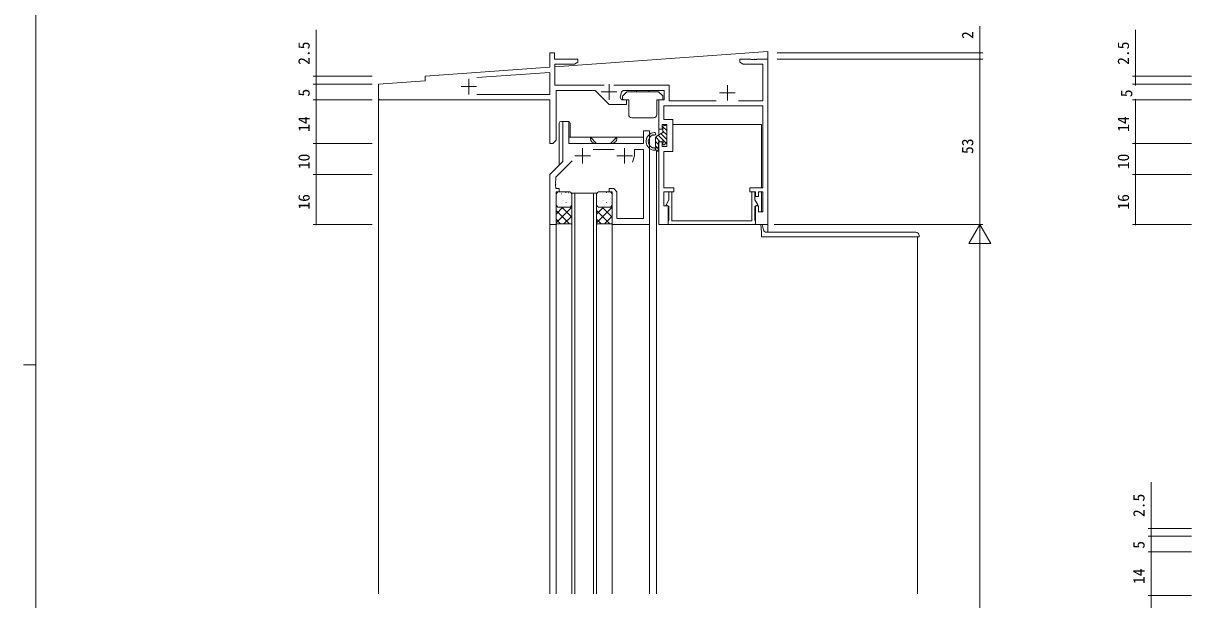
# Model space of a CAD drawing. Units: millimetres, scale not verified. Extents: x -594 to 539, y -420 to 386.
# Drawn here: x -594 to -219, y -68.3 to 116.5 of the extents above; entities that cross this region are included whole.
import ezdxf
from ezdxf.enums import TextEntityAlignment as Align

# ---------------------------------------------------------------- set-up
doc = ezdxf.new("R2010")
doc.units = ezdxf.units.MM
doc.header["$LTSCALE"] = 2
for name, color, linetype, lineweight in [('0-1_USER1', 7, 'Continuous', 9), ('0-3_YKK_11', 7, 'Continuous', 9), ('0-4_YKK_12', 2, 'Continuous', 9), ('0-6_YKK_13', 4, 'Continuous', 9), ('0-7_YKK_D', 6, 'Continuous', 9)]:
    doc.layers.add(name, color=color, linetype=linetype, lineweight=lineweight)
doc.styles.add('ＭＳ ゴシック', font='')
doc.styles.get('ＭＳ ゴシック').set_extended_font_data('MS Gothic')

msp = doc.modelspace()

# ---------------------------------------------------------------- linework, layer by layer
at = {"layer": '0-1_USER1'}
for p, q in [((-590, -368), (-590, 382)), ((-594, 7), (-590, 7))]:
    msp.add_line(p, q, dxfattribs=at)
at = {"layer": '0-3_YKK_11', "color": 2}
for p, q in [((-451, 98.7), (-451, 93.7)), ((-453.5, 96.2), (-448.5, 96.2)), ((-408.5, 94.5), (-403.5, 94.5)), ((-406, 97), (-406, 92)), ((-370.5, 94.2), (-365.5, 94.2)), ((-368, 96.7), (-368, 91.7)), ((-414.5, 76.5), (-414.5, 71.5)), ((-401, 76.5), (-401, 71.5)), ((-417, 74), (-412, 74)), ((-403.5, 74), (-398.5, 74))]:
    msp.add_line(p, q, dxfattribs=at)
at = {"layer": '0-3_YKK_11'}
for p, q in [((-448.436, 99.067), (-425, 100.766)), ((-404.35, 76.07), (-411.15, 76.07)), ((-386.8, 62.5), (-386.8, 59.876)), ((-385.8, 62.5), (-386.8, 62.5)), ((-385.8, 53.2), (-385.8, 62.5)), ((-360.2, 62.5), (-360.2, 53.2)), ((-359.2, 62.5), (-360.2, 62.5)), ((-359.2, 59.876), (-359.2, 62.5)), ((-386.8, 59.876), (-387.709, 58.3)), ((-387.709, 58.3), (-386.8, 57.775)), ((-386.8, 57.775), (-386.8, 53.347)), ((-358.29, 58.3), (-359.2, 59.876)), ((-359.2, 57.775), (-358.29, 58.3)), ((-359.2, 53.347), (-359.2, 57.775)), ((-386.9, 53.174), (-387, 53)), ((-387, 53), (-387, 52)), ((-386.8, 53.347), (-386.9, 53.174)), ((-360.2, 53.2), (-385.8, 53.2)), ((-359.1, 53.173), (-359.2, 53.347)), ((-359, 53), (-359.1, 53.173)), ((-359, 52), (-359, 53)), ((-387, 52), (-359, 52))]:
    msp.add_line(p, q, dxfattribs=at)
for points in [[(-407.55, 96.63), (-423.37, 96.63), (-423.37, 103.37), (-417.091, 103.37), (-416, 104), (-416, 105), (-423.5, 105), (-423.5, 107), (-425, 107), (-425, 102.4), (-465, 99.5), (-465, 98), (-480, 97), (-480, 92.3), (-479.7, 92)], [(-356.63, 90), (-356.63, 63.7), (-360.8, 63.7), (-360.8, 62.5), (-359, 62.5), (-359, 61), (-358, 61), (-358, 62.5), (-356.63, 62.5), (-356.63, 56), (-358, 56), (-358, 58), (-359, 58), (-359, 52), (-355, 52), (-355, 105), (-358.542, 105), (-358.725, 104.88), (-359.275, 104.88), (-359.458, 105), (-359.542, 105), (-359.725, 104.88), (-360.275, 104.88), (-360.458, 105), (-364, 105), (-364, 104), (-362.909, 103.37), (-356.63, 103.37), (-356.63, 91.63), (-364.413, 91.63)], [(-448.436, 99.067), (-425, 100.766), (-425, 93.63), (-448.4, 93.63)], [(-479.7, 92), (-425, 92), (-425, 78), (-424, 78), (-423, 79), (-423, 95), (-410.5, 95), (-410, 94.5), (-406, 90.5), (-400.4, 90.5), (-400.4, 92), (-401.969, 92), (-402.417, 92.723), (-402, 94.5), (-401.5, 95), (-388.3, 95), (-388.3, 92), (-390, 92), (-390, 82.5), (-389, 82.5), (-389, 84), (-387.5, 84), (-387.5, 77), (-389, 77), (-389, 78.5), (-390, 78.5), (-390, 52), (-387, 52), (-387, 58), (-388.37, 58), (-388.37, 62.5), (-385.2, 62.5), (-385.2, 63.7), (-388.37, 63.7), (-388.37, 75.37), (-385.5, 75.37), (-385.5, 85.63), (-388.37, 85.63), (-388.37, 90), (-356.63, 90)], [(-371.587, 91.63), (-386.67, 91.63), (-386.67, 96.63), (-404.45, 96.63)], [(-417.858, 72.412), (-423.07, 67.201), (-423.07, 65.958), (-423.19, 65.775), (-423.19, 65.225), (-423.07, 65.042), (-423.07, 64.959), (-423.19, 64.775), (-423.19, 64.225), (-423.07, 64.042), (-423.07, 63.5), (-422, 63.5), (-422, 62.5), (-423, 62.5), (-423, 52), (-425, 52), (-425, 68), (-420.8, 72.2), (-420.8, 85), (-418.87, 85), (-418.87, 78), (-394.93, 78), (-394.93, 82), (-393, 82), (-393, 52), (-405, 52), (-405, 62.5), (-406, 62.5), (-406, 63.5), (-404.5, 63.5), (-403.5, 62.5), (-403.5, 53.93), (-394.93, 53.93), (-394.93, 76.07), (-397.8, 76.07), (-397.8, 74), (-398.491, 72.014)]]:
    msp.add_lwpolyline(points, dxfattribs=at)
at = {"layer": '0-4_YKK_12'}
for p, q in [((-423.37, 102.519), (-355, 107.476)), ((-355, 107.476), (-355, 49.5)), ((-480, 92.3), (-480, -66.5)), ((-390, 82.8), (-390, 80.75)), ((-385.5, 84), (-357.1, 84)), ((-357.1, 84), (-357.1, 63.7)), ((-418.87, 80), (-394.93, 80)), ((-412, 80), (-412, 79.5)), ((-403.5, 80), (-403.5, 79.5)), ((-410.5, 78), (-405, 78)), ((-390.8, 75.5), (-390, 75.5)), ((-390.8, 75.5), (-390.8, -66.5)), ((-390, 78.5), (-390, 78.2)), ((-410, 62.003), (-418, 62.003)), ((-418, 62.003), (-418, -66.5)), ((-417, 62.003), (-417, -66.5)), ((-411, 62.003), (-411, -66.5)), ((-410, 62.003), (-410, -66.5)), ((-357.1, 62.5), (-357.1, 56)), ((-425, 52.3), (-425, -66.5)), ((-423, 52.006), (-423, -66.5)), ((-405, 52.34), (-405, -66.5)), ((-393, 52.006), (-393, -66.5)), ((-307, 48), (-307, -66.5))]:
    msp.add_line(p, q, dxfattribs=at)
for centre, start, end in [((-410.5, 79.5), 180, 270), ((-405, 79.5), 270, 0)]:
    msp.add_arc(centre, 1.5, start, end, dxfattribs=at)
at = {"layer": '0-6_YKK_13'}
for p, q in [((-401.612, 93.188), (-400.388, 94.412)), ((-390.224, 94.5), (-400.176, 94.5)), ((-393.2, 95), (-393.2, 94.5)), ((-388.788, 93.188), (-390.012, 94.412)), ((-401.7, 92.976), (-401.7, 92.3)), ((-401.4, 92), (-399.7, 92)), ((-399.7, 87.2), (-399.7, 92)), ((-389, 92), (-390.7, 92)), ((-390.7, 87.2), (-390.7, 92)), ((-388.7, 92.976), (-388.7, 92.3)), ((-422, 71), (-422, 84.5)), ((-421.5, 85), (-419, 85)), ((-418.5, 80), (-418.5, 84.5)), ((-398.7, 86.2), (-391.7, 86.2)), ((-388.7, 83.4), (-388.7, 81.5)), ((-388.7, 83.31), (-387.5, 82.11)), ((-388.4, 83.7), (-387.8, 83.7)), ((-387.5, 83.4), (-387.5, 78.4)), ((-410, 78), (-412, 80)), ((-405.5, 78), (-403.5, 80)), ((-391.1, 79.537), (-391.1, 77.061)), ((-391.006, 79.96), (-389.547, 78.5)), ((-390.6, 80.403), (-388.7, 81.5)), ((-390.242, 80.61), (-387.704, 78.072)), ((-389.346, 81.128), (-387.5, 79.282)), ((-388.7, 81.896), (-387.5, 80.696)), ((-391.973, 76.6), (-391.561, 76.6)), ((-391.836, 75.8), (-390.4, 75.8)), ((-391.1, 78.639), (-390.1, 77.639)), ((-391.1, 77.225), (-390.1, 76.225)), ((-391.1, 76.35), (-391.1, 75.8)), ((-391.1, 75.811), (-391.089, 75.8)), ((-388.7, 78.2), (-388.7, 77.8)), ((-388.188, 77.588), (-387.588, 78.188)), ((-423, 61.506), (-423, 58.506)), ((-419, 62.506), (-422, 62.506)), ((-421.213, 61.808), (-421.186, 61.85)), ((-419.823, 62.143), (-419.824, 62.243)), ((-419.084, 62.135), (-419.057, 62.177)), ((-418.697, 60.193), (-418.67, 60.235)), ((-418, 58.506), (-418, 61.506)), ((-410, 61.506), (-410, 58.506)), ((-406, 62.506), (-409, 62.506)), ((-408.213, 61.808), (-408.186, 61.85)), ((-406.823, 62.143), (-406.825, 62.243)), ((-406.084, 62.135), (-406.057, 62.177)), ((-405.697, 60.193), (-405.67, 60.235)), ((-405, 58.506), (-405, 61.506)), ((-420.823, 57.506), (-423.001, 55.328)), ((-418, 57.501), (-423.001, 52.499)), ((-423, 56.47), (-418.73, 52.199)), ((-422.855, 59.25), (-422.828, 59.292)), ((-422, 57.506), (-419, 57.506)), ((-421.208, 57.506), (-418.001, 54.299)), ((-420.988, 59.525), (-420.986, 59.534)), ((-420.727, 59.577), (-420.699, 59.619)), ((-420.339, 57.635), (-420.312, 57.677)), ((-419.778, 58.919), (-419.78, 59.018)), ((-418.508, 57.635), (-418, 57.127)), ((-418.361, 58.998), (-418.359, 59.007)), ((-418.21, 57.961), (-418.183, 58.003)), ((-405, 57.495), (-410, 52.499)), ((-410, 56.473), (-405.728, 52.198)), ((-407.818, 57.506), (-409.999, 55.328)), ((-409.855, 59.25), (-409.828, 59.292)), ((-409, 57.506), (-406, 57.506)), ((-408.205, 57.506), (-404.999, 54.297)), ((-407.988, 59.525), (-407.986, 59.534)), ((-407.727, 59.577), (-407.7, 59.619)), ((-407.339, 57.635), (-407.312, 57.677)), ((-406.778, 58.918), (-406.78, 59.018)), ((-405.507, 57.636), (-405, 57.128)), ((-405.361, 58.998), (-405.359, 59.007)), ((-405.211, 57.961), (-405.184, 58.003)), ((-423.001, 53.643), (-421.558, 52.199)), ((-418.001, 54.671), (-420.473, 52.199)), ((-409.999, 53.643), (-408.557, 52.199)), ((-404.999, 54.669), (-407.471, 52.198)), ((-423.001, 51.999), (-422.801, 52.199)), ((-422.801, 52.199), (-418.201, 52.199)), ((-418.001, 51.999), (-418.201, 52.199)), ((-418.001, 52.343), (-418.173, 52.171)), ((-410, 51.999), (-409.8, 52.199)), ((-409.8, 52.199), (-405.2, 52.197)), ((-405, 51.997), (-405.2, 52.197)), ((-405, 52.34), (-405.171, 52.169)), ((-357.1, 49.5), (-357.231, 52)), ((-356.478, 50.275), (-356.876, 52)), ((-307.5, 49.5), (-355.503, 49.5))]:
    msp.add_line(p, q, dxfattribs=at)
for points in [[(-393.2, 95), (-397.2, 95), (-397.2, 94.5)], [(-389, 78.5), (-390.1, 78.5), (-390.1, 76.1)], [(-306.5, 48.5), (-306.5, 48), (-357.1, 48), (-357.1, 49.5)]]:
    msp.add_lwpolyline(points, dxfattribs=at)
for centre, radius, start, end in [((-400.176, 94.2), 0.3, 90, 135), ((-390.224, 94.2), 0.3, 44.99998, 90), ((-401.4, 92.976), 0.3, 135, 179.99998), ((-401.4, 92.3), 0.3, 179.99998, 270), ((-389, 92.3), 0.3, 270, 0), ((-389, 92.976), 0.3, 0, 44.99998), ((-398.7, 87.2), 1, 179.99998, 270), ((-391.7, 87.2), 1, 270, 0), ((-421.5, 84.5), 0.5, 90, 180), ((-419, 84.5), 0.5, 0, 90), ((-388.4, 83.4), 0.3, 90, 180), ((-387.8, 83.4), 0.3, 0, 90), ((-391.2, 78.615), 2.9, 96.1825, 254.63783), ((-391.2, 78.615), 2.2, 109.75517, 242.96574), ((-391.842, 80.403), 0.3, 59.70415, 109.75517), ((-391.464, 81.05), 0.45, 239.70415, 96.1825), ((-390.1, 79.537), 1, 120, 180), ((-388.7, 78.5), 0.3, 270, 180), ((-391.973, 77.1), 0.5, 242.96574, 269.99998), ((-391.836, 76.3), 0.5, 254.63783, 270), ((-391.561, 76.3), 0.3, 33.05573, 89.99998), ((-391.1, 76.6), 0.25, 213.05573, 56.94426), ((-390.8, 77.061), 0.3, 180, 236.94426), ((-390.4, 76.1), 0.3, 270, 0), ((-388.4, 77.8), 0.3, 180, 314.99998), ((-387.8, 78.4), 0.3, 314.99998, 0), ((-422, 61.506), 1, 90, 180), ((-419, 61.506), 1, 0, 90), ((-409, 61.506), 1, 89.99998, 179.99998), ((-406, 61.506), 1, 0, 90), ((-422, 58.506), 1, 180, 270), ((-419, 58.506), 1, 270, 0), ((-409, 58.506), 1, 179.99998, 269.99998), ((-406, 58.506), 1, 270, 0), ((-355.503, 50.5), 1, 193, 270), ((-307.5, 48.5), 1, 0, 90)]:
    msp.add_arc(centre, radius, start, end, dxfattribs=at)
at = {"layer": '0-7_YKK_D'}
for p, q in [((-500, 99.501), (-500, 114.401)), ((-237, 99.501), (-237, 114.401)), ((-352, 107), (-286, 107)), ((-352, 105), (-286, 105)), ((-352, 105), (-286, 105)), ((-287, 105), (-287, 52)), ((-482, 99.501), (-501, 99.501)), ((-219, 99.501), (-238, 99.501)), ((-237, 97.001), (-237, 99.501)), ((-482, 97.001), (-501, 97.001)), ((-482, 97.001), (-501, 97.001)), ((-219, 97.001), (-238, 97.001)), ((-219, 97.001), (-238, 97.001)), ((-237, 97.001), (-237, 96.557)), ((-482, 92.001), (-501, 92.001)), ((-482, 92.001), (-501, 92.001)), ((-500, 92.001), (-500, 78)), ((-219, 92.001), (-238, 92.001)), ((-219, 92.001), (-238, 92.001)), ((-237, 92.001), (-237, 92.071)), ((-237, 92.001), (-237, 78)), ((-482, 78), (-501, 78)), ((-482, 78), (-501, 78)), ((-500, 78), (-500, 68)), ((-219, 78), (-238, 78)), ((-219, 78), (-238, 78)), ((-237, 78), (-237, 68)), ((-482, 68), (-501, 68)), ((-482, 68), (-501, 68)), ((-500, 68), (-500, 52)), ((-219, 68), (-238, 68)), ((-219, 68), (-238, 68)), ((-237, 68), (-237, 52)), ((-482, 52), (-501, 52)), ((-353, 52), (-286, 52)), ((-352, 52), (-286, 52)), ((-287, 52), (-290.5, 45.938)), ((-287, 52), (-283.5, 45.938)), ((-287, 52), (-287, 39.876)), ((-219, 52), (-238, 52)), ((-290.5, 45.938), (-283.5, 45.938)), ((-287, 45), (-287, -191)), ((-232, -45.499), (-232, -30.599)), ((-219, -45.499), (-233, -45.499)), ((-219, -47.999), (-233, -47.999)), ((-219, -47.999), (-233, -47.999)), ((-232, -47.999), (-232, -45.499)), ((-232, -53), (-232, -47.999)), ((-219, -53), (-233, -53)), ((-219, -53), (-233, -53)), ((-232, -53), (-232, -67)), ((-219, -67), (-233, -67)), ((-219, -67), (-233, -67)), ((-232, -93), (-232, -67))]:
    msp.add_line(p, q, dxfattribs=at)
for points in [[(-287, 105), (-287, 107), (-287, 115.6)], [(-500, 92.001), (-500, 97.001), (-500, 99.501)]]:
    msp.add_lwpolyline(points, dxfattribs=at)
for centre, start, end in [((-287, 107), 90, 270), ((-287, 105), 90, 270), ((-287, 105), 90, 270), ((-287, 107), 270, 90), ((-287, 105), 270, 90), ((-287, 105), 270, 90), ((-500, 99.501), 90, 270), ((-500, 99.501), 270, 90), ((-237, 99.501), 90, 270), ((-237, 99.501), 270, 90), ((-500, 97.001), 90, 270), ((-500, 97.001), 90, 270), ((-500, 97.001), 270, 90), ((-500, 97.001), 270, 90), ((-237, 97.001), 90, 270), ((-237, 97.001), 90, 270), ((-237, 97.001), 270, 90), ((-237, 97.001), 270, 90), ((-500, 92.001), 90, 270), ((-500, 92.001), 90, 270), ((-500, 92.001), 270, 90), ((-500, 92.001), 270, 90), ((-237, 92.001), 90, 270), ((-237, 92.001), 90, 270), ((-237, 92.001), 270, 90), ((-237, 92.001), 270, 90), ((-500, 78), 90, 270), ((-500, 78), 90, 270), ((-500, 78), 270, 90), ((-500, 78), 270, 90), ((-237, 78), 90, 270), ((-237, 78), 90, 270), ((-237, 78), 270, 90), ((-237, 78), 270, 90), ((-500, 68), 90, 270), ((-500, 68), 90, 270), ((-500, 68), 270, 90), ((-500, 68), 270, 90), ((-237, 68), 90, 270), ((-237, 68), 90, 270), ((-237, 68), 270, 90), ((-237, 68), 270, 90), ((-500, 52), 90, 270), ((-500, 52), 270, 90), ((-237, 52), 90, 270), ((-237, 52), 270, 90), ((-232, -45.499), 90, 270), ((-232, -47.999), 90, 270), ((-232, -47.999), 90, 270), ((-232, -45.499), 270, 90), ((-232, -47.999), 270, 90), ((-232, -47.999), 270, 90), ((-232, -53), 90, 270), ((-232, -53), 90, 270), ((-232, -53), 270, 90), ((-232, -53), 270, 90), ((-232, -67), 90, 270), ((-232, -67), 90, 270), ((-232, -67), 270, 90), ((-232, -67), 270, 90)]:
    msp.add_arc(centre, 0.106, start, end, dxfattribs=at)

# ---------------------------------------------------------------- texts
at = {"layer": '0-7_YKK_D', "color": 4, "style": 'ＭＳ ゴシック'}
for s, p in [('2', (-288, 111.465)), ('2.5', (-501, 103.159)), ('2.5', (-238, 103.159)), ('5', (-501, 92.99)), ('5', (-236.972, 92.803)), ('14', (-501, 81.687)), ('14', (-238, 81.687)), ('53', (-288, 74.58)), ('10', (-501, 69.699)), ('10', (-238, 69.699)), ('16', (-501, 56.747)), ('16', (-238, 56.747)), ('2.5', (-233, -41.841)), ('5', (-233, -52.01)), ('14', (-233, -63.313))]:
    msp.add_text(s, height=3.666, rotation=90, dxfattribs=at).set_placement(p, align=Align.BOTTOM_LEFT)

doc.saveas('drawing.dxf')
